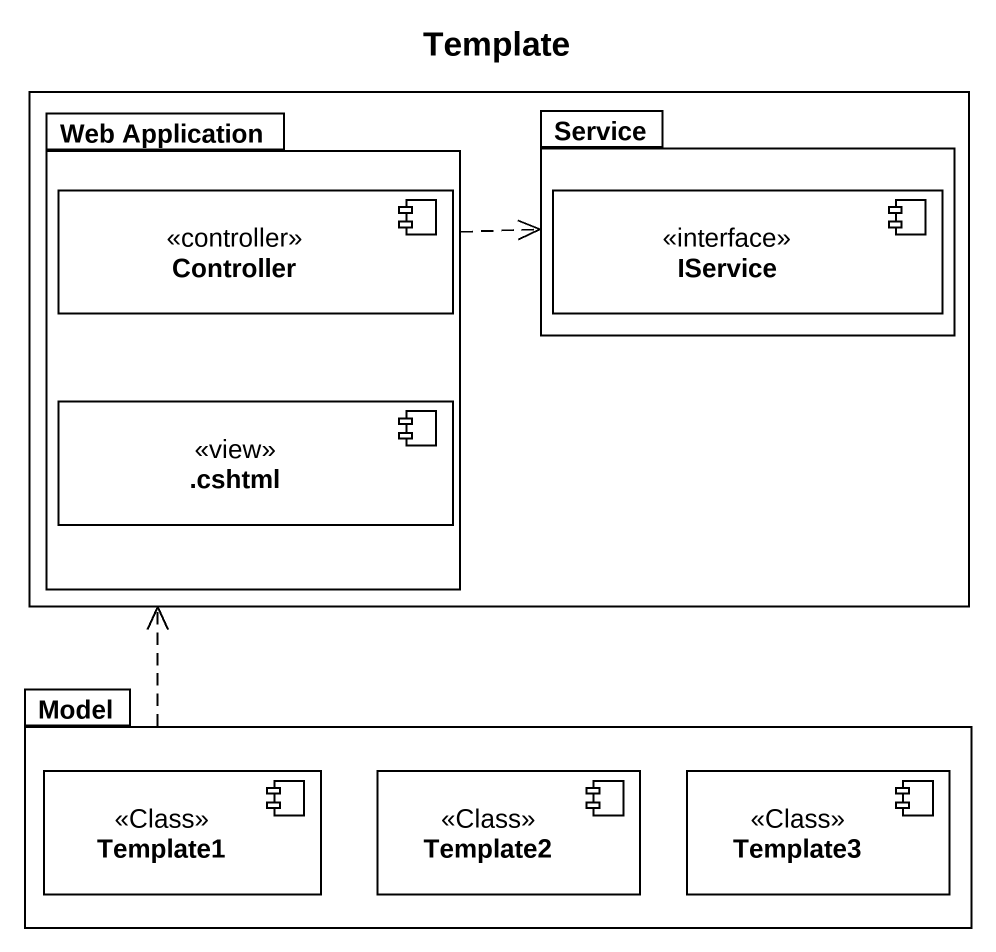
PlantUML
@startuml
title Template
rectangle " " as rectangle1 {
  package "Web Application" as Web_Application {
    component Controller <<controller>>
    component ".cshtml" as cshtml <<view>>
  }
  package Service {
    component IService <<interface>>
  }
}
package Model {
  component Template1 <<Class>>
  component Template2 <<Class>>
  component Template3 <<Class>>
}
Web_Application .right.> Service
Model .up.> rectangle1
@enduml
